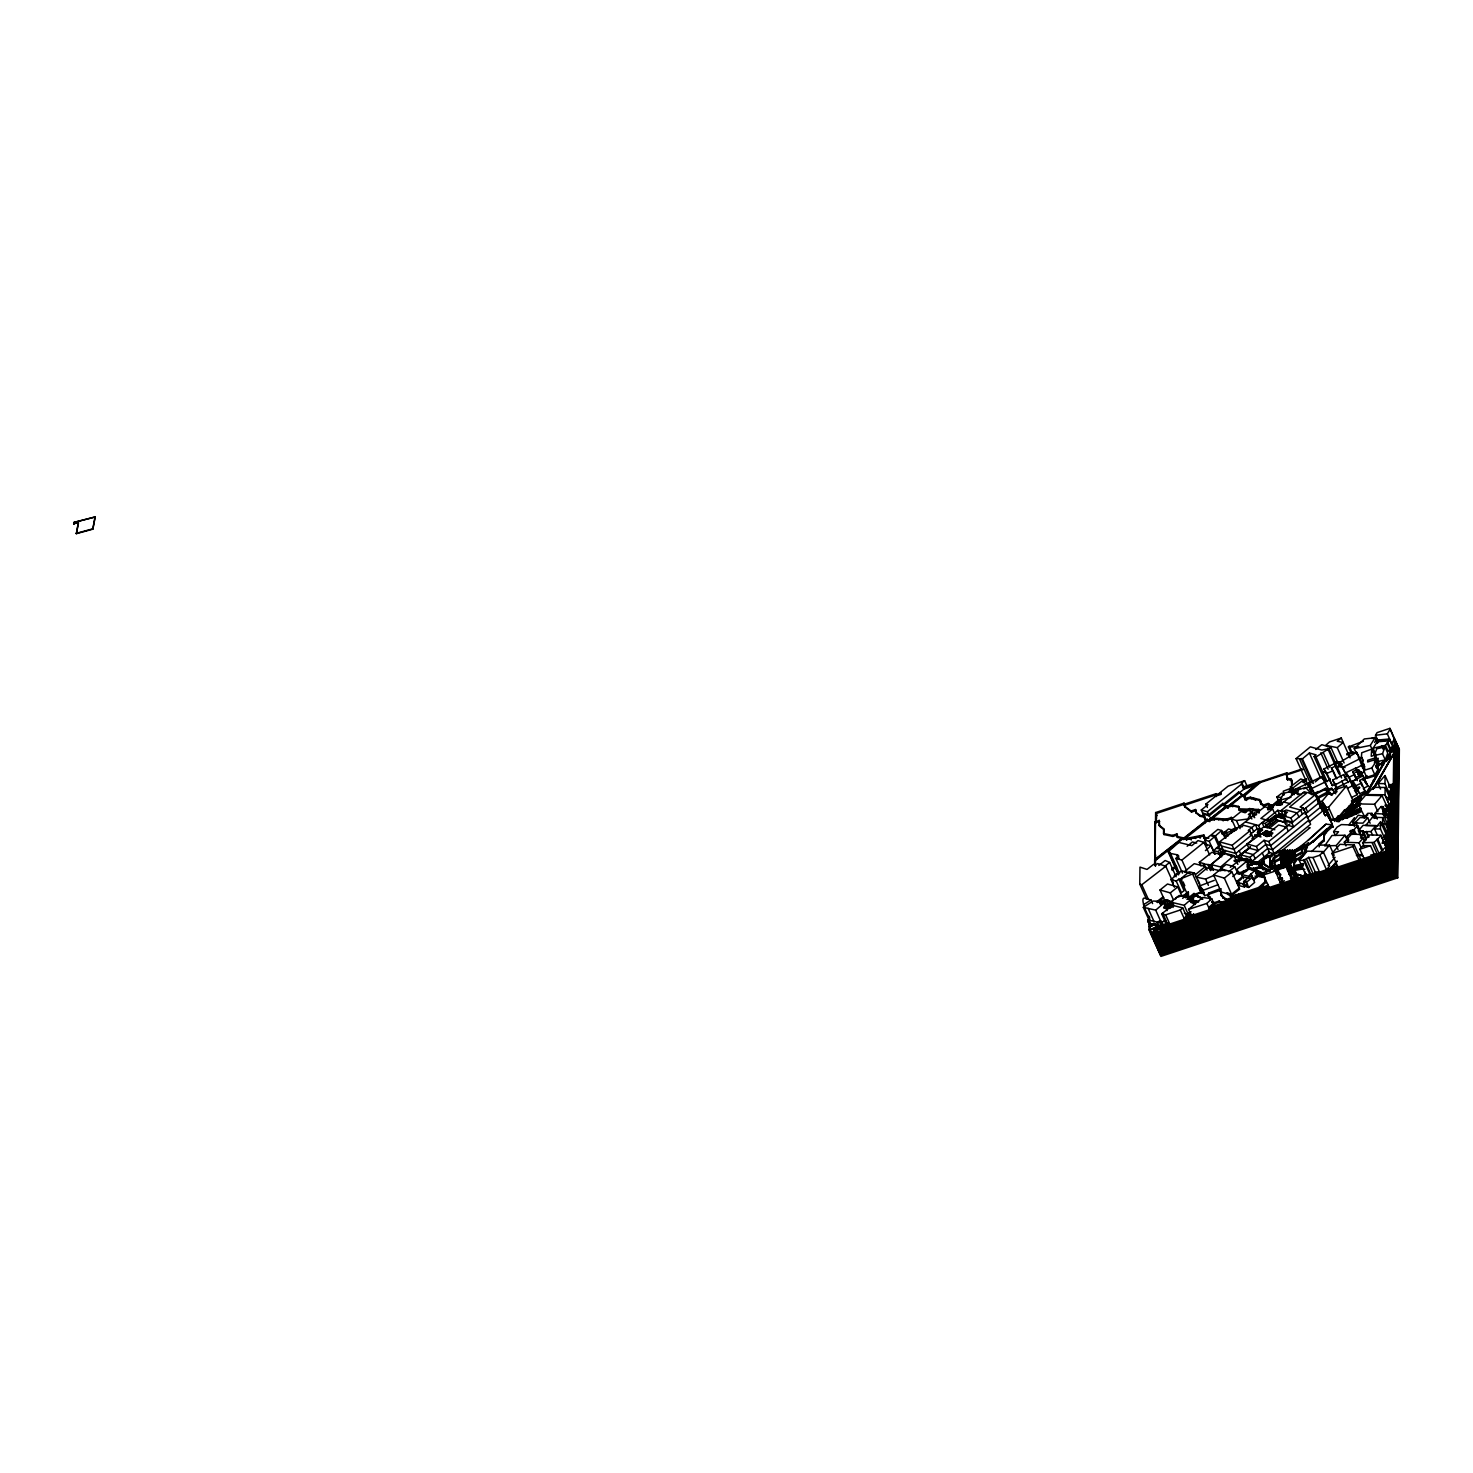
<?xml version="1.0" encoding="UTF-8"?>
<svg xmlns="http://www.w3.org/2000/svg" width="1473" height="1473" viewBox="0 0 1473 1473"><rect width="100%" height="100%" fill="white"/><g stroke="black" fill="none" stroke-linecap="round" stroke-linejoin="round"><path stroke-width="1.5" d="M1146.362 898.788L1139.771 884.095L1139.973 867.118L1147.025 869.42L1153.617 864.32L1155.716 865.019L1157.594 863.565L1165.787 866.234L1173.318 883.008M1148.314 915.654C1146.657 913.794 1138.684 894.737 1145.847 898.585L1150.984 899.966L1152.604 903.593M1149.953 927.014L1147.688 919.741L1150.781 926.13M1378.12 741.085L1375.506 735.266L1377.071 732.615L1389.923 728.362L1399.35 749.334L1397.748 877.798L1160.927 956.382L1148.977 929.776L1149.014 925.909L1153.838 923.276L1158.459 924.694L1159.84 927.769L1155.403 931.175L1154.022 928.1L1158.459 924.694M1149.253 916.28L1149.05 923.35L1153.58 924.565L1149.787 924.602M1149.934 927.953L1149.492 926.001L1150.873 924.934L1149.511 924.51L1149.603 917.035M1150.873 929.426L1150.818 933.882L1387.64 855.297L1388.155 813.943L1388.616 814.974M1232.404 806.007L1227.027 807.314L1242.66 795.107L1244.409 795.972L1245.219 797.758L1242.549 794.849L1208.486 821.437L1207.565 819.393L1155.035 860.748L1155.035 821.805L1159.233 820.406L1159.638 826.298L1164.057 829.667L1164.001 834.547L1172.895 836.425L1177.387 834.933L1176.927 833.921L1172.434 835.412L1163.541 833.515L1163.596 828.655L1159.177 825.267L1159.233 820.406M1154.629 864.43L1154.685 859.974L1182.929 837.861M1154.095 936.441L1154.04 941.044L1390.862 862.46L1390.843 789.97L1391.782 788.405L1392.243 789.436M1154.979 865.332L1155.624 812.562L1183.997 803.153L1184.9 806.965L1191.547 812.046L1196.021 810.555L1195.56 809.524L1191.086 811.015L1184.439 805.952L1184.476 803.521M1155.44 866.345L1155.569 854.874M1155.974 822.763L1156.084 813.575L1216.164 793.652L1216.624 794.665M1156.489 819.191L1156.544 814.606M1155.476 939.516L1155.403 944.101L1392.243 865.535L1393.808 747.861L1389.849 752.372L1390.604 757.969M1156.839 942.591L1156.784 947.176L1393.624 868.591L1395.207 740.127M1158.22 945.648L1158.165 950.251L1395.005 871.666L1396.588 743.184M1204.288 836.001L1186.373 839.518L1177.35 837.382L1176.927 833.921M1177.35 837.382L1177.387 834.933M1192.743 901.789L1195.413 904.496L1193.204 902.802L1192.762 900.242L1198.506 901.586M1190.129 901.458L1193.682 902.286L1192.835 894.976L1200.734 892.104M1193.204 902.802L1192.835 894.976M1231.741 820.792L1231.649 818.104C1224.505 822.21 1216.459 816.576 1209.296 820.682L1204.84 819.743L1204.877 817.312L1200.421 816.355L1196.002 812.986L1195.56 809.524M1196.002 812.986L1196.021 810.555M1204.601 839.205L1203.828 834.97L1185.912 838.505L1176.89 836.351M1204.84 819.743L1204.417 816.281L1199.961 815.342L1195.542 811.954M1210.162 899.672L1210.198 897.241L1207.97 895.547L1208.67 893.154L1219.957 888.808M1216.293 796.562L1216.164 793.652M1225.278 850.437L1220.841 853.806L1221.633 856.826M1221.172 855.795L1221.172 854.579M1220.914 894.94L1220.933 892.491L1222.94 897.867L1227.543 900.187L1220.914 894.94L1221.375 895.952M1221.283 856.052L1221.301 854.837M1259.139 810.463L1250.227 809.395L1243.507 810.813L1239.051 809.855L1239.088 807.425L1232.275 805.749L1225.573 806.762L1222.903 803.356L1208.725 814.808L1202.649 813.078M1223.363 805.087L1222.903 803.356M1183.39 838.892L1207.676 819.651L1208.946 819.909C1216.109 815.803 1224.155 821.455 1231.318 817.349L1232.091 821.566M1239.401 810.629L1238.627 806.412L1231.944 804.995L1226.567 806.283L1208.136 820.664L1209.407 820.94C1216.569 816.834 1224.615 822.468 1231.778 818.362M1238.959 807.167L1238.94 809.598L1243.396 810.555L1250.098 809.137L1259.028 810.205L1259.102 812.893M1245.182 800.189L1244.409 795.972M1244.759 796.727L1244.851 799.416L1250.835 798.256L1255.272 799.6M1248.239 862.662L1247.336 858.833M1256.174 873.544L1256.211 871.114L1254.701 871.261L1256.672 872.126L1256.635 874.557L1264.055 874.52L1259.139 873.25L1256.174 873.544L1256.635 874.557M1238.59 808.843L1258.678 809.432L1258.992 812.636M1260.391 800.355L1261.164 804.571L1259.268 799.508L1250.374 797.224L1244.39 798.403M1260.814 803.816L1260.741 801.128M1263.76 863.675L1272.525 869.217L1264.221 864.706L1263.797 861.245L1261.993 861.153L1262.287 865.498M1264.221 864.706L1263.797 861.245M1265.73 882.493L1265.27 881.462L1258.715 887.501L1259.176 888.514L1265.73 882.493L1264.571 876.84L1258.642 875.478L1253.1 879.068M1264.571 876.84L1265.012 880.302L1264.552 879.271M1253.597 868.444L1259.82 866.529L1266.172 869.273L1266.485 872.476M1266.596 872.734L1266.504 870.046M1269.965 865.222L1272.267 868.057L1269.965 865.222L1269.708 855.61L1263.76 857.47L1261.827 864.467L1246.103 858.409L1244.74 859.44L1254.591 863.859L1247.318 860.324L1248.239 862.368M1270.426 866.253L1269.708 855.61M1271.162 809.34L1267.516 808.935L1272.009 805.4L1271.991 807.149L1277.22 803.024L1279.411 803.245M1272.469 806.431L1272.451 808.18L1270.904 804.976L1267.774 807.609M1272.285 865.627L1274.513 866.971L1278.987 865.48L1283.904 867.8L1279.448 866.511L1274.974 868.002L1272.285 865.627L1271.972 860.895L1274.642 856.2L1279.116 854.708L1279.429 850.51L1264.221 858.501L1262.766 863.749M1272.746 866.658L1272.433 861.908L1273.814 859.035L1280.184 854.487L1279.429 850.51M1274.311 861.282L1275.084 867.045L1274.311 861.282L1279.54 858.593L1282.136 853.843L1282.375 850.234L1268.437 857.544M1274.624 866.032L1279.466 864.761L1281.897 867.21L1280.737 860.324L1284.548 854.23L1285.174 850.031L1279.448 853.033M1279.466 864.761L1281.436 866.198L1280.737 860.324M1282.449 860.932L1283.167 866.732L1282.449 860.932L1286.5 854.745L1287.586 850.031L1280.258 853.861M1274.771 862.313L1280 859.606L1282.596 854.874L1282.375 850.234M1284.161 861.539L1284.898 867.321L1284.161 861.539L1289.98 852.351L1289.998 850.013L1280.81 854.837M1281.197 861.355L1285.008 855.242L1285.174 850.031M1289.63 868.168L1286.352 866.842L1285.855 862.165L1292.3 852.757L1292.429 850.013L1284.99 853.917M1286.868 772.828L1287.605 780.027L1286.868 772.828L1259.986 781.758L1243.12 796.12M1286.813 867.855L1285.855 862.165M1287.954 865.056L1287.973 862.626L1294.638 853.162L1295.043 849.903L1295.098 854.174L1288.433 863.657L1288.415 866.087L1287.954 865.056L1289.151 868.26L1288.691 867.247L1295.19 867.965M1282.909 861.963L1286.96 855.776L1287.586 850.031M1291.471 868.665L1290.109 863.104L1295.817 855.261L1301.819 851.946L1303.863 844.618L1300.622 846.791L1302.206 851.191M1286.813 778.223L1291.269 779.18L1292.005 785.827M1284.622 862.57L1290.44 853.364L1289.998 850.013M1290.109 863.104L1290.532 866.566L1290.072 865.535M1291.655 785.072L1291.6 779.935L1287.144 778.996M1287.862 869.843L1290.845 869.162L1290.864 871.445L1290.422 867.984L1289.298 868.076L1292.337 868.904M1292.024 784.207L1291.269 779.18M1286.316 863.178L1292.76 853.769L1292.429 850.013M1294.086 866.547L1293.644 863.104L1295.19 860.158L1302.629 855.279L1308.263 843.016L1305.225 853.162L1301.193 858.28L1296.719 859.772L1294.104 864.117L1294.086 866.547L1301.101 865.443M1290.882 872.9L1295.356 871.408L1295.448 874.097L1298.008 877.724L1296.387 879.694L1293.975 878.221L1290.458 878.479M1288.672 873.544L1295.338 873.305L1296.258 875.883L1295.356 871.408M1295.909 874.575L1297.658 876.951L1296.056 878.921L1303.771 876.361L1298.505 874.465L1304.121 877.135L1300.696 875.183L1301.156 876.214M1301.34 866.787L1301.377 864.356L1302.758 863.565M1290.569 864.117L1296.277 856.273L1302.279 852.959L1300.622 846.791M1313.272 794.812L1313.29 793.376L1309.368 792.548M1319.2 846.92L1319.237 843.679L1323.748 839.757L1323.822 834.878L1326.842 828.802L1312.774 841.322L1301.543 848.835L1302.003 850.731M1319.237 843.679L1319.698 844.692L1324.209 840.77L1323.822 834.878M1324.282 835.909L1327.302 829.815L1305.741 847.343M1354.092 783.433L1353.613 783.286M1363.169 761.118L1361.42 757.232L1361.715 752.777L1371.713 749.131L1371.234 756.293L1375.359 754.986L1375.156 757.914L1367.754 760.252L1367.644 762.001L1374.696 759.773L1378.194 767.543L1376.611 768.041L1376.169 765.316L1380.643 763.75L1389.794 756.165M1376.611 768.041L1376.169 765.316M1382.908 843.182L1386.848 843.2L1380.459 828.968L1380.551 821.824L1374.548 828.949L1377.292 835.044M1380.882 835.835L1374.088 842.39L1379.041 853.438L1385.854 846.883L1380.901 835.265L1369.503 834.915L1362.599 842.777L1364.256 846.459M1384.896 836.59L1387.437 833.571L1382.613 822.818L1382.668 817.57L1372.468 817.331L1365.674 825.506L1378.01 825.801M1388.008 825.119L1383 813.961L1383.092 806.633L1381.177 806.541L1374.751 813.538L1377.255 819.117M1391.654 798.532L1384.988 783.691L1385.08 775.571L1391.746 790.393L1388.892 793.579M1385.043 794.776L1385.136 787.503L1373.204 787.3L1366.944 794.591L1385.043 794.776L1390.935 808.309L1384.915 794.904M1397.748 877.798L1385.798 851.21L1385.909 841.856L1381.987 843.164M1388.616 814.735L1388.1 856.329L1151.278 934.895M1388.726 814.992L1388.8 808.843L1385.228 812.912L1389.149 809.616L1388.708 807.738C1382.834 808.106 1384.528 811.899 1389.168 808.769L1388.708 807.738M1353.797 800.741L1367.865 792.216L1394.195 745.246L1394.25 747.161L1389.72 752.114L1390.696 750.217L1391.617 752.261L1394.618 749.665L1393.808 747.861M1391.709 743.57L1394.287 739.207L1389.923 728.362M1389.923 785.882L1392.224 791.001L1389.002 785.882M1389.739 751.046L1390.254 757.196L1386.277 760.657L1390.309 753.384M1390.733 796.488L1390.696 799.894L1388.744 798.845L1390.236 798.348L1388.744 798.845M1391.304 789.252L1388.431 792.548M1392.777 784.207L1393.237 785.238L1389.315 785.919L1388.855 784.906L1392.777 784.207L1391.782 864.504L1154.942 943.088M1394.287 738.065L1392.703 866.547L1155.863 945.132M1394.747 739.096L1393.163 867.579L1156.323 946.145M1395.668 741.14L1394.084 869.622L1157.244 948.207M1396.128 742.171L1394.544 870.635L1157.704 949.22M1397.048 744.215L1395.465 872.697L1158.625 951.263M1397.509 745.228L1395.907 873.71L1159.085 952.295M1397.969 746.259L1396.367 874.741L1159.546 953.307M1398.429 747.271L1396.827 875.754L1160.006 954.338M1398.89 748.302L1397.288 876.785L1160.466 955.351M1378.194 767.543L1377.918 771.889L1375.23 775.719L1367.165 778.315L1363.667 770.526L1363.961 764.303L1362.249 762.996L1362.801 759.46L1361.42 757.232M1362.599 779.438L1366.778 775.811L1366.705 777.284L1374.769 774.688L1377.458 770.876L1377.734 766.512L1376.15 767.028M1367.165 778.315L1366.778 775.811M1374.696 759.773L1374.419 764.119L1371.75 767.949L1363.667 770.526M1376.629 766.328L1378.654 765.684L1378.857 762.775L1375.359 754.986M1253.597 816.005L1254.296 812.286L1259.084 810.942L1258.771 812.617M73.779 524.093L73.926 522.418L95.229 516.931L92.817 529.175L76.357 533.686L78.364 522.492L73.65 523.78L78.364 522.492M76.357 533.686L78.492 522.805M92.817 529.175L95.101 516.618M1324.098 814.09L1324.153 810.555L1319.348 804.681M1302.316 850.529L1303.863 844.618M1297.566 793.837L1298.486 789.786L1305.63 787.374L1310.197 792.566M1281.86 803.669L1280.221 800.06L1283.701 793.321L1292.465 791.038L1294.104 794.665M1291.49 795.181L1292.465 791.038M1210.198 897.241L1210.659 898.272L1208.431 896.578L1208.67 893.154M1221.154 888.753L1220.307 891.46L1219.847 890.447L1221.393 893.522M1382.503 753.753L1384.988 746.995L1376.795 748.744L1374.291 755.483L1382.503 753.753L1385.264 759.884L1377.052 761.633L1378.305 758.264M1385.264 759.884L1387.75 753.145L1384.988 746.995M1394.323 745.504L1391.267 751.506L1394.268 748.892M1351.385 800.925L1367.404 791.204L1385.688 759.387L1386.609 761.431M1387.474 759.884L1390.641 754.158L1389.849 752.372M1391.617 752.261L1393.789 746.13M1251.94 811.605L1248.404 814.459L1250.025 814.919L1247.815 818.97L1236.436 820.535L1231.575 819.154L1241.003 811.549L1245.219 812.746L1247.999 810.481L1251.94 811.605L1254.683 817.681M1335.367 835.486L1333.617 831.601L1337.189 827.034L1341.369 824.585L1356.799 825.119L1360.297 832.889M1385.817 759.626L1367.533 791.461L1353.448 799.968M1372.854 789.105L1393.624 753.753L1374.419 788.221M1372.965 789.362L1393.734 754.01M1375.506 735.266L1387.327 733.849L1389.904 729.503M1303.66 876.104L1305.87 873.949M1305.262 873.747L1306.035 874.428L1303.163 877.227L1302.703 876.214L1305.759 873.765L1305.004 876.84L1304.544 875.809M1356.725 754.194L1354.239 748.652L1370.313 745.412L1375.027 737.789L1377.513 743.313M1354.239 748.652L1364.329 738.949L1375.027 737.789M1374.567 742.447L1376.758 738.967L1378.286 742.374M1375.837 754.36L1373.075 748.229L1377.697 741.085L1389.757 739.943L1392.519 746.093L1388.21 751.433L1385.449 745.301L1389.757 739.943M1385.449 745.301L1373.075 748.229M1388.781 810.537L1382.061 795.604L1365.545 795.236L1358.032 803.89L1364.44 816.3L1358.253 815.195L1352.693 822.505L1354.534 826.611M1351.625 802.233L1361.034 797.537L1352.527 808.53M1361.034 797.537L1361.494 798.55L1355.27 806.909L1354.258 804.958L1349.268 805.878L1339.473 817.552M1360.039 833.258L1356.799 825.119M1354.497 817.644L1348.973 824.751L1353.061 824.751L1360.039 817.589L1367.68 817.718L1370.148 823.241M1355.344 753.034L1351.146 753.071L1348.384 746.94L1363.354 741.287M1351.146 753.071L1351.901 752.132L1349.139 746.001M1348.071 841.009L1346.322 837.106L1351.238 832.503L1349.728 831.545L1350.557 830.606L1354.074 829.667L1357.701 825.561L1360.315 831.398M1336.085 863.767L1331.15 869.346L1330.69 868.315L1336.987 861.079M1337.116 861.337L1330.819 868.573M1346.451 785.974L1337.65 788.81L1333.415 793.579L1327.817 794.352L1322.11 801.146L1324.779 806.909L1328.536 807.333L1346.451 785.974L1353.724 802.141L1346.948 810.224M1339.73 819.853L1338.81 817.81L1333.967 819.411L1329.622 818.914L1327.523 813.225M1343.818 816.907L1342.897 814.864L1337.926 816.263L1334.428 820.424L1330.082 819.927M1336.048 820.056L1344.518 809.966L1350.502 807.756L1351.422 809.8M1385.559 813.667C1386.94 813.464 1384.473 810.758 1388.689 808.585M1327.928 815.895L1328.83 814.808L1328.388 816.907M1337.355 867.063L1336.637 866.345M1380.072 825.856L1382.613 822.818M1384.436 835.578L1386.977 832.54L1386.719 853.254L1164.001 927.143L1161.939 926.793L1154.942 930.163L1159.38 926.738L1156.305 925.799M1384.086 837.861L1386.48 834.381L1386.94 835.394M1384.546 838.892L1386.94 836.038L1380.551 821.824M1366.023 840.181L1362.322 831.84L1370.958 831.527L1376.077 825.58L1363.077 825.34L1358.419 830.754L1360.886 836.222M1363.98 817.773L1367.773 813.299L1371.971 813.354L1374.272 818.454M1375.69 818.215L1374.162 814.79L1372.339 816.944L1375.119 816.963M1344.996 835.246L1331.979 835.467L1324.687 845.889L1336.214 845.557L1344.996 835.246L1347.703 841.286M1335.606 835.209L1338.552 831.748L1333.617 831.601M1371.971 813.354L1370.755 814.772L1374.162 814.79M1322.459 853.327L1329.548 845.097L1334.151 855.316M1327.983 865.608L1335.072 857.36L1333.12 857.433M1362.322 831.84L1363.188 830.846L1366.465 838.137M1390.475 807.296L1389.941 860.416L1153.12 938.982M1367.68 817.718L1362.985 823.131L1354.055 822.984M1340.946 818.528L1350.502 807.756M1354.258 804.958L1346.119 814.366L1345.659 813.335M1364.016 858.428L1359.874 849.221L1362.967 845.668L1370.479 845.705L1374.622 854.911L1370.866 854.892M1358.032 803.89L1374.548 804.258L1382.061 795.604M1384.399 810.942L1387.4 807.48M1380.569 789.086L1378.065 783.507L1385.007 775.571M1313.069 874.17L1305.722 874.778L1299.204 860.25L1303.587 860.361L1308.632 857.378L1312.977 857.507L1319.955 855.187L1323.141 851.578L1329.659 866.106L1326.492 869.714L1319.955 855.187M1312.977 857.507L1319.495 872.034L1315.168 871.906L1313.235 874.115L1306.698 859.588M1299.204 860.25L1307.251 851.136L1323.141 851.578M1337.981 867.081L1331.868 853.475L1340.007 844.324L1354.276 844.95L1360.389 858.556L1359.045 860.085L1352.914 846.478L1354.276 844.95M1345.972 845.925L1344.297 842.225L1351.588 834.141L1363.538 834.602L1360.463 838.008L1363.206 838.1L1364.882 841.819M1344.297 842.225L1358.99 842.795L1363.206 838.1M1337.926 816.263C1344.389 817.736 1354.258 811.402 1361.273 809.027L1360.813 807.996L1346.727 813.704L1339.086 821.566L1336.895 821.474L1338.81 817.81M1336.895 821.474L1342.897 814.864L1343.339 815.895M1231.649 832.742L1236.031 827.973L1242.604 826.592M1175.675 898.99L1176.319 897.591L1183.022 895.363L1185.452 895.879L1182.616 898.346M1334.299 819.006L1334.759 820.038L1347.298 817.938L1360.776 811.899L1360.315 810.868L1346.838 816.926L1341.295 817.791L1338.736 820.792L1336.545 820.7L1338.939 818.067L1341.406 818.049M1360.315 805.381L1355.915 805.952L1342.216 819.853L1341.295 817.791M1348.918 814.44L1359.192 804.24M1161.645 913.831L1165.64 914.843L1169.783 924.05L1165.769 923.037L1161.645 913.831L1172.729 905.324L1182.764 907.939L1186.907 917.145L1184.458 919.189L1180.315 909.983L1182.764 907.939M1166.248 921.085L1165.309 922.024L1168.862 923.829L1162.602 925.965M1165.769 923.037L1166.708 922.098L1162.565 912.892M1255.217 870.193L1248.515 876.232L1241.647 874.539L1248.202 869.015L1255.217 870.193L1257.96 876.325L1253.56 880.081M1297.197 875.938L1295.393 877.742L1293.625 877.448M1303.053 865.038L1302.721 866.842M1178.731 874.17L1169.304 853.198L1170.059 852.499L1179.486 873.471M1391.304 790.983L1392.224 790.117L1389.923 784.999M1191.362 915.635L1188.564 909.393L1202.76 897.48L1211.763 898.751L1214.562 904.993M1188.564 909.393L1206.847 903.409L1211.763 898.751M1209.149 907.202L1210.088 908.325L1209.149 907.202L1213.642 902.949L1211.616 901.605L1214.599 902.562L1219.073 901.071L1221.559 902.176L1268.676 886.543L1267.351 883.542M1214.102 903.98L1209.186 908.638L1337.521 866.05M1179.321 859.035L1177.443 854.837L1169.304 853.198M1254.941 876.122L1257.96 876.325M1330.101 819.062L1332.144 824.788L1325.995 824.162C1313.842 834.436 1303.918 845.557 1291.324 852.259M1308.19 840.494L1325.995 824.162M1189.558 913.868L1185.231 917.753L1185.691 918.784L1190.018 914.899L1192.486 915.083L1188.214 912.781L1190.018 914.899M1313.032 841.875L1332.108 824.696L1312.959 841.727L1301.801 849.387M1324.853 833.423L1332.844 826.335L1330.671 820.001M1191.344 902.839L1188.95 897.499L1179.173 895.492L1170.704 902.12L1184.2 905.324L1191.27 899.064L1193.664 904.404M1184.347 913.315L1188.195 914.236L1191.031 911.732M1243.415 872.403L1237.67 872.329L1232.754 876.527M1205.448 850.602L1211.027 845.705L1214.783 854.045M1230.305 867.302L1238.94 860.692L1241.849 859.809L1246.581 861.392L1249.343 867.523L1241.187 874.262M1214.452 836.756L1210.327 835.486L1204.693 840.052L1209.204 841.322L1214.452 836.756L1218.797 846.386M1328.941 748.615L1321.815 750.052L1310.362 746.848L1296.074 758.595L1302.408 758.853L1309.387 753.016L1316.07 754.839L1314.082 756.514L1315.997 756.993L1328.941 748.615L1339.97 773.178L1338.681 772.865M1341.277 738.028L1329.511 741.932L1325.7 745.32L1337.245 747.64L1343.155 742.466L1337.263 741.269L1341.277 738.028L1350.06 757.822M1314.082 756.514L1325.129 781.077L1327.026 781.555L1330.229 778.757M1236.989 882.382L1238.167 881.37L1239.548 884.426L1238.37 885.457L1236.989 882.382L1242.973 883.837L1244.354 886.912L1247.521 884.168M1390.199 752.077L1394.71 748.155M1242.973 883.837L1246.14 881.093M1363.059 780.469L1367.239 776.842M1378.673 765.592L1390.144 756.938M1221.54 848.577L1216.146 848.374L1213.549 850.842L1218.116 851.56L1221.54 848.577L1223.842 853.696M1220.067 855.905L1223.382 852.683L1220.086 852.572M1236.915 882.861L1241.684 878.737M1229.237 805.252L1229.697 806.283L1259.875 781.5L1260.336 782.513L1243.47 796.893M1221.669 830.514L1217.84 829.409L1211.174 834.878L1215.446 835.891L1221.669 830.514L1225.131 838.247M1164.701 920.294L1161.516 923.037L1149.087 920.22L1143.306 907.331L1155.716 910.148L1163.688 903.262L1167.003 910.627M1157.41 922.761L1159.38 921.067L1161.424 921.417L1164.922 929.187L1162.86 928.837L1160.908 930.531L1157.41 922.761L1161.424 921.417M1160.466 925.228L1160.927 926.241C1151.334 926.701 1166.708 924.142 1168.402 922.798M1185.489 838.284L1226.438 806.026L1227.359 808.069M1233.932 855.61L1224.818 853.217L1211.137 864.577L1220.638 866.971L1233.932 855.61L1237.891 864.393M1206.313 869.125L1203.386 863.951L1210.64 864.909L1221.412 855.942L1221.375 854.506L1211.837 852.333L1199.298 862.331L1200.955 866.014M1243.599 881.535L1246.434 882.345L1252.381 877.3L1249.656 876.545L1243.599 881.535L1245.9 886.654L1248.736 887.464L1254.665 882.419L1250.798 873.949M1143.306 907.331L1153.083 901.053C1157.778 901.329 1160.448 900.647 1163.688 903.262M1267.885 807.867L1271.015 805.234L1268.161 803.448L1263.668 804.939L1260.354 802.785M1271.475 806.247L1279.245 799.323M1271.825 807.02L1279.706 800.355M1239.548 884.426L1237.154 881.149L1242.476 876.656L1249.288 878.35M1315.186 781.942L1320.416 777.56L1325.442 778.941M1202.852 891.754L1188.858 897.591L1180.499 878.976L1194.474 873.121L1200.992 887.611M1186.446 916.132L1183.997 918.158L1385.798 851.21M1178.529 874.888L1168.163 851.817L1178.787 842.409L1191.823 845.612L1198.028 840.586L1203.975 842.335L1209.628 854.911M1180.499 878.976L1189.19 871.795L1194.474 873.121M1188.858 897.591L1194.069 893.282M1228.685 871.832L1234.797 866.787L1238.112 874.152M1246.581 861.392L1237.044 869.273L1238.885 873.36M1239.345 874.373L1243.47 870.985L1253.486 868.186L1257.647 871.114M1223.603 833L1228.537 828.949L1233.73 830.33L1228.795 834.381L1223.603 833L1225.904 838.119M1174.423 887.243L1170.961 879.528L1181.567 870.838L1190.202 873.36M1188.95 897.499L1191.27 899.064M1177.443 854.837L1178.805 856.089L1175.896 858.409L1182.488 873.084M1195.542 874.557L1205.448 866.455L1207.105 870.138M1148.019 919.999L1150.431 926.554M1187.146 846.275L1192.43 841.967L1196.702 843.09M1225.076 854.137L1219.57 841.856L1264.736 806.781L1272.598 808.935L1274.421 813.022L1264.405 821.197M1268.345 809.432L1275.25 803.798L1279.963 805.087L1295.043 792.824L1301.635 794.628M1272.598 808.935L1260.888 818.454L1268.75 820.608L1270.591 824.696M1219.57 841.856L1232.128 845.299L1249.859 830.864L1253.541 839.058L1235.81 853.475L1223.253 850.031M1245.955 822.081L1258.513 825.524L1265.602 819.743M1281.841 811.384L1277.791 810.279L1275.139 812.452L1277.109 816.852M1284.935 822.302L1276.465 819.982L1267.038 827.587L1263.908 826.721L1262.066 822.634L1265.197 823.499L1274.624 815.895L1285.137 818.785M1283.001 814.606L1281.16 810.518L1304.194 791.756L1315.186 794.757L1322.551 811.126L1309.147 822.026M1269.45 820.535L1274.753 816.208L1285.193 819.062M1221.412 845.944L1233.969 849.387L1251.7 834.952L1250.117 834.528L1257.206 828.747L1260.354 829.612L1263.908 826.721M1283.812 815.784L1279.779 814.679L1264.699 826.942L1279.632 814.366L1283.683 815.49M1249.859 830.864L1248.294 830.441L1255.383 824.659L1260.888 836.94L1259.323 836.517L1257.482 832.411L1261.035 829.538L1262.6 829.962L1251.958 838.616L1253.541 839.058M1276.981 816.539L1279.632 814.385M1246.95 843.955L1256.377 846.533L1258.218 850.621L1248.791 848.043L1246.95 843.955L1261.532 833.792M1267.737 827.513L1276.594 820.295L1274.624 815.895M1283.001 815.839L1290.864 817.994L1292.705 822.081L1284.843 819.927L1283.001 815.839L1287.439 812.231L1281.16 810.518M1270.444 832.116L1265.73 830.827L1262.195 833.7L1266.651 831.509M1262.269 833.884L1266.246 831.251M1262.324 834.013L1266.154 831.067M1269.947 827.844L1278.822 820.627M1266.983 831.564L1263.374 834.289M1267.756 831.914L1263.797 834.547M1264.294 834.97L1267.83 832.061M1242.825 859.882L1240.524 854.782L1250.282 846.828M1264.221 834.786L1268.179 832.153L1269.579 833.239M1250.595 847.03L1237.651 857.581L1232.128 845.299M1315.186 794.757L1300.125 807.02L1303.274 807.885L1310.62 824.254L1274.292 853.843L1268.271 852.186M1265.546 835.725L1269.008 832.65L1270.831 833.976M1265.473 835.541L1269.431 832.889M1266.025 836.112L1269.487 833.055M1266.375 836.204L1270.002 833.479M1266.449 836.369L1270.26 833.387M1266.872 836.609L1270.334 833.534M1267.13 836.517L1270.683 833.644M1290.864 817.994L1303.274 807.885M1256.377 846.533L1264.055 840.273L1268.769 841.562L1274.292 853.843M1303.237 810.076L1317.028 798.845M1284.603 828.286L1289.925 823.941M1268.769 841.562L1286.5 827.126L1288.341 831.232M1291.821 822.799L1293.662 826.905L1285.8 824.751L1283.959 820.645L1291.821 822.799L1305.115 811.973M1240.524 854.782L1249.951 857.36L1265.896 844.36L1270.61 845.668L1306.938 816.079M1305.078 814.182L1318.869 802.951L1328.443 815.269M1307.324 817.938L1320.71 807.038M1308.779 820.166L1272.451 849.755L1267.737 848.466L1251.792 861.447L1249.951 857.36M1257.113 862.699L1269.579 852.554L1264.055 840.273M1259.415 862.994L1268.271 855.776L1271.936 856.789M1308.429 828.213L1310.105 827.697L1280.7 851.652M1183.114 896.026L1188.195 891.901M1183.224 896.265L1188.306 892.159M1185.268 895.676L1188.656 892.933M1185.526 897.462L1188.601 894.976M1185.655 897.72L1188.711 895.234M1244.63 780.672L1241.334 783.341L1243.635 788.46L1246.931 785.79L1244.63 780.672L1228.151 786.14L1205.853 804.092L1207.915 804.663L1201.268 810.021L1207.363 811.733L1242.199 783.581L1244.501 788.699L1223.474 805.694M1242.549 794.849L1238.554 792.124L1209.186 815.821L1203.11 814.109M1154.574 859.716L1182.819 837.603L1183.74 839.647M1267.958 807.701L1270.904 804.976M1268.069 807.959L1271.291 805.363L1272.598 806.007L1269.597 809.027M1271.751 806.394L1276.76 801.993L1282.615 802.895M1175.896 858.409L1181.898 860.085L1203.975 842.335M1171.44 902.415L1164.756 900.519L1160.024 889.968L1167.481 884.003L1177.756 886.93L1181.696 895.713M1160.024 889.968L1170.299 892.896L1177.756 886.93M1174.294 875.809L1177.664 873.102M1174.404 876.067L1177.774 873.36M1219.699 845.355L1216.385 848.006L1222.572 849.405L1224.413 853.493M1213.568 874.925L1224.339 878.129L1231.98 872.053L1239.658 889.14L1232.017 895.216L1221.246 892.012L1213.568 874.925L1221.209 868.849L1231.98 872.053M1239.198 888.109L1231.557 894.203L1227.156 892.896L1232.054 896.983L1238.94 895.234L1238.48 894.203L1231.594 895.971L1227.156 892.896M1288.893 791.351L1292.208 788.699M1289.004 791.609L1292.318 788.957M1289.354 792.364L1292.668 789.731M1302.869 781.629L1306.293 778.886M1302.979 781.887L1306.422 779.143M1303.329 782.642L1306.754 779.917M1267.977 809.966L1275.692 803.89L1281.786 803.245M1315.684 749.481L1321.815 744.675L1330.948 747.474L1339.27 765.997L1336.214 768.372M1149.474 926.94L1154.298 924.289L1158.92 925.725L1155.108 928.653L1156.231 929.721L1155.108 928.653M1227.083 899.174L1268.143 885.328M1268.382 886.415L1267.424 885.789M1158.809 865.443L1165.161 860.49L1169.672 862.46L1176.117 876.785M1164.462 866.492L1169.672 862.46M1139.771 884.095L1141.796 884.757L1165.787 866.234M1327.891 749.849L1330.948 747.474M1156.452 901.973L1163.302 896.67M1158.625 901.66L1163.762 897.701M1147.651 921.914L1149.05 920.846L1151.334 925.946L1149.99 924.86M1279.153 802.122L1276.852 797.003L1281.713 793.284L1284.419 793.892M1303.495 779.917L1300.733 778.959L1290.33 786.877L1293.091 787.834L1303.495 779.917L1305.778 785.035M1299.959 788.11L1294.933 791.922L1292.171 790.964M1275.692 803.89L1277.183 805.031L1282.246 804.276M1277.294 805.289L1282.357 804.534M1225.61 851.21L1223.953 852.48C1219.791 850.805 1224.873 855.831 1222.461 851.449M1244.851 859.698L1246.213 858.667L1234.043 860.471M1245.201 860.453L1246.103 858.409M1170.961 879.528L1176.246 881.112L1178.897 879.142L1182.211 879.952M1237.302 856.807L1249.233 848.006M1249.38 848.319L1237.449 857.12L1242.162 858.409M1166.947 907.11L1168.292 905.085L1170.704 905.564L1166.947 907.11L1164.646 901.992L1166.008 899.966L1168.402 900.445L1170.832 905.564L1173.686 904.459M1231.41 831.711L1236.731 828.029M1231.538 831.969L1236.841 828.286M1233.656 831.509L1237.191 829.06M1308.263 843.016L1301.082 847.804L1301.285 849.148L1293.331 853.327M1362.82 816.926L1364.532 815.784L1364.992 816.815M1143.435 904.772L1150.984 899.966M1176.172 865.995L1171.679 868.702L1172.471 870.488M1172.011 869.475L1176.522 866.768M1172.14 869.714L1176.632 867.026M1351.735 802.49C1373.941 785.809 1345.954 811.328 1357.922 805.197M1350.262 804.35L1361.494 798.55M1311.614 851.578L1318.298 845.079L1329.548 845.097M1301.837 865.369L1303.218 864.577M1303.237 863.749L1297.29 868.444L1296.829 867.413L1301.322 865.516M1291.269 852.112L1299.168 847.84M1301.929 865.277L1287.402 869.991M1315.26 793.689L1325.461 788.313L1328.223 791.59L1318.004 796.967L1315.26 793.689L1322.846 809.211L1317.525 798.587L1330.027 792.382L1332.052 795.383M1311.872 794.757L1318.169 791.443M1317.801 803.264L1321.171 801.496M1285.524 854.892L1295.043 849.903M1290.882 853.364L1300.843 848.135M1359.689 787.926L1356.154 789.694L1352.582 781.242L1362.985 775.829L1368.012 786.085L1363.298 788.497L1365.14 791.148L1359.708 793.726L1356.21 789.325L1359.689 787.521M1336.527 783.783L1332.384 785.606L1323.951 768.961L1334.372 763.64L1341.59 777.947M1362.378 786.472L1359.653 780.414L1364.366 778.002M1336.066 778.241L1331.518 768.096L1336.103 765.757M1366.281 783.378L1364.606 781.132L1366.741 784.391L1361.641 773.233L1358.824 770.084L1357.296 770.766L1356.136 768.188L1362.599 764.91L1364.127 768.317M1358.437 773.288L1361.66 771.668M1359.229 786.913L1355.694 788.681L1352.895 785.275L1357.314 794.647L1351.57 797.482M1355.436 768.188L1359.027 776.032L1355.418 777.799L1352.656 771.668L1356.265 769.882L1355.436 768.188L1345.935 772.717L1349.176 777.173L1354.589 774.467L1357.351 780.598M1339.675 762.388L1347.132 776.51L1339.675 762.388L1356.688 752.298L1362.948 768.63L1362.764 764.34L1356.688 752.298M1342.953 767.212L1358.769 759.332M1355.05 772.57L1359.008 770.6M1346.561 778.757L1343.634 774.632L1332.66 780.046L1335.495 784.667L1346.561 778.757L1348.255 782.494M1356.909 779.143L1351.017 782.071L1354.773 786.637M1317.451 800.704L1320.471 805.123M1320.305 806.467L1322.331 805.455L1322.791 806.486L1320.765 807.48L1323.233 811.513M1321.226 808.511L1325.424 806.431M1324.227 809.266L1322.864 809.929L1323.785 811.991M1325.424 811.181L1328.664 809.561M1336.637 792.235L1334.98 788.552L1350.299 781.021L1353.19 785.44L1347.427 788.276M1308.816 782.918L1321.778 776.639L1325.092 782.053L1327.854 788.184L1314.873 794.463L1308.816 782.918L1314.873 794.463M1312.13 788.313L1325.092 782.053M1325.221 790.522L1331.979 788.423L1335.772 793.818M1352.582 781.242L1356.081 785.643L1361.512 783.065L1365.14 791.148M1361.641 773.233L1364.495 771.944L1362.599 764.91M1363.943 778.352L1366.778 777.063M1297.492 794.352L1295.19 789.233L1307.49 783.618L1308.889 786.527L1303.66 788.902M1273.869 867.947L1275.25 871.077L1263.484 874.98L1262.6 872.992L1273.869 867.947L1280.902 883.653L1279.061 879.51M1296.332 869.401L1295.872 868.37L1300.346 868.02L1302.316 869.033L1291.839 870.893L1288.341 870.083L1301.782 865.664M1323.951 768.961L1326.915 773.435L1333.12 770.692L1336.766 778.794M1358.971 774.632L1359.579 775.866L1361.126 775.203L1358.824 770.084M1220.859 870.874L1207.197 867.855L1196.297 877.153L1205.577 879.068L1213.531 875.551M1286.039 867.045L1287.439 866.437L1293.312 879.547L1291.784 879.841L1285.634 866.05L1276.631 868.757L1282.928 882.99L1281.915 880.523M1291.784 879.841L1291.398 878.829L1295.098 877.558L1296.203 879.528M1296.719 878.405L1295.559 878.792L1289.814 866.014L1290.919 865.516L1296.719 878.405L1209.628 907.313M1284.327 880.707L1282.375 881.554L1276.631 868.757M1230.691 830.091L1235.166 828.213L1235.976 829.999M1232.533 830.238L1235.516 828.986M1293.312 879.528L1297.547 876.693L1295.798 874.87M1164.646 901.992L1168.402 900.445M1163.615 907.276L1173.226 903.428M1163.725 907.534L1173.355 903.686M1164.075 908.307L1170.832 905.564M1173.686 905.95L1169.194 907.46L1169.654 908.491M1357.314 806.67L1344.978 810.997L1344.518 809.966M1291.655 792.032L1290.127 788.607L1283.278 791.185L1283.83 795.273M1230.121 855.021L1259.728 863.951C1260.17 860.214 1253.1 861.944 1256.359 864.651M1192.817 895.879L1195.966 894.94L1202.447 898.512M1187.128 899.119L1196.426 895.971L1202.797 899.285M1187.238 899.377L1193.388 897.149M1189.632 899.395L1193.738 897.922M1298.302 868.113L1301.303 867.081L1300.843 866.05L1292.797 869.935M1203.68 892.896L1201.894 893.503L1199.593 888.385L1201.379 887.777L1204.785 895.658L1220.436 890.281M1204.785 895.658L1202.484 890.539L1218.116 884.702M1214.286 880.357L1199.538 885.973L1199.593 888.385M1203.717 894.498L1201.416 889.379L1202.428 889.029L1203.957 892.435M1184.439 805.344L1221.338 793.1M1215.317 796.285L1221.301 794.297M1242.807 787.153L1259.875 781.5M1243.194 788.202L1287.218 773.601L1287.273 779.254L1291.729 780.193M1346.653 753.881L1353.153 751.727M1287.328 773.859L1302.132 768.943M1244.427 788.976L1255.235 785.385M1286.113 775.148L1303.495 769.366M1346.948 754.949L1353.613 752.74M1159.693 821.437L1155.495 822.818L1155.035 821.805M1264.018 805.694L1268.511 804.203L1272.93 806.762M1354.387 805.197L1360.721 803.135M1349.268 805.878L1349.728 806.909L1357.811 804.958M1351.072 809.027L1356.486 807.241M1389.205 799.857L1390.696 799.36M1367.828 814.845L1364.127 816.815L1364.587 817.828M1240.469 860.729L1246.305 859.569M1384.399 815.25L1388.266 813.98L1389.076 815.766M1263.797 857.452L1264.257 858.464L1270.168 856.642M1247.263 865.498L1258.697 862.736L1258.237 861.723M1250.743 868.849L1251.203 869.862L1260.151 867.302L1262.803 869.144M1260.28 867.56L1254.057 869.457M1157.483 902.544L1165.585 899.856L1172.784 901.899M1159.969 902.894L1166.045 900.887L1165.585 899.856M1274.035 867.597L1278.509 866.106L1280.792 867.652L1274.476 868.61L1271.807 867.045M1276.944 866.787L1279.927 865.793M1273.519 870.948L1277.993 869.457M1277.183 870.193L1287.439 866.437M1289.814 866.014L1290.974 865.627M1275.471 871.482L1278.454 870.488M1276.925 874.226L1276.005 872.182L1278.987 871.998M1331.868 853.475L1352.914 846.478M1293.625 865.535L1300.641 864.412L1301.782 866.529M1279.448 873.01L1276.465 873.194L1280.884 874.925L1280.424 873.912M1294.251 867.8L1294.712 868.812L1290.238 869.236L1289.777 868.205L1300.162 865.94L1300.622 866.953M1299.186 867.339L1288.433 870.027M1362.599 842.777L1374.088 842.39M1299.112 867.45L1287.66 870.156M1359.874 849.221L1370.479 845.705M1165.64 914.843L1180.315 909.983M1291.342 873.912L1295.817 872.421M1238.48 894.203L1258.715 887.501M1213.034 902.065L1215.059 903.575L1219.534 902.102L1222.019 903.207L1221.559 902.176M1280.442 882.64L1282.467 881.959M1148.977 929.776L1154.022 928.1M1155.771 928.708L1161.479 925.762L1163.541 926.13L1386.259 852.223L1386.388 842.169L1382.447 842.151M1150.358 932.851L1162.4 927.806L1164.462 928.174L1387.179 854.285L1387.548 824.088L1383.221 823.867M1151.739 935.926L1388.56 857.341L1389.205 805.731L1389.665 806.744M1152.199 936.938L1389.021 858.372L1389.683 805.105L1384.915 805.16M1152.659 937.97L1389.481 859.385L1390.144 806.136L1385.375 806.191M1153.58 940.013L1390.402 861.429L1391.193 797.501L1387.732 797.409M1154.501 942.057L1391.322 863.491L1392.298 785.293L1392.74 786.306L1388.818 787.337M1327.578 789.694L1332.089 788.681M1334.888 792.879L1332.439 789.454L1327.928 790.467L1327.468 789.454M1335.311 792.805L1330.855 794.094M1252.566 815.821L1256.616 814.698M95.229 516.931L73.926 522.418M76.209 533.373L92.689 528.862M1265.031 877.871L1256.782 875.975M1280.221 800.06L1290.992 797.261M1226.199 831.582L1221.725 832.668L1222.516 834.473M1222.056 833.442L1226.549 832.355M1246.913 864.725L1255.548 862.847M1248.865 865.388L1251.847 864.669M1288.323 870.856L1291.305 870.175L1290.845 869.162M1287.862 871.003L1292.337 870.12L1291.876 869.107M1358.382 757.877L1362.175 757.453M1278.288 878.239L1282.265 877.982M1278.398 878.497L1282.375 878.239M1278.748 879.271L1282.725 878.994M1203.791 837.419L1208.615 837.916L1204.141 838.174M1186.262 839.26L1204.178 835.743L1204.251 838.432L1208.725 838.155M1246.195 859.311L1234.392 861.245M1234.503 861.502L1238.977 861.226M1247.778 861.65L1252.216 861.374L1251.755 860.361M1288.783 873.802L1295.448 873.563M1289.114 874.575L1297.75 874.502M1296.258 875.349L1298.965 875.478M1386.369 812.986L1385.228 812.912M1348.384 746.94L1358.879 746.829M1363.888 817.092L1366.778 817.11M1374.548 828.949L1380.459 828.968M1358.419 830.754L1363.188 830.846M1327.376 792.161L1329.401 792.456L1331.316 795.125M1327.836 793.174L1329.751 793.229L1329.29 792.198L1331.205 794.868L1330.745 793.837M1371.694 814.937L1375.561 815.029M1378.065 783.507L1384.988 783.691M1373.37 853.953L1377.237 854.045L1372.265 842.998M1352.693 822.505L1356.799 822.634M1358.069 854.524L1362.267 854.671M1356.43 855.463L1362.728 855.703M1336.434 820.443L1339.086 821.566M1374.751 813.538L1383 813.961M1264.257 862.276L1261.993 861.153M1356.541 825.469L1357.701 825.561M1276.852 797.003L1281.418 797.464M1278.951 802.233L1282.504 802.638M1323.638 813.059L1325 815.029L1327.762 815.416L1330.137 820.295M1288.12 871.169L1289.262 871.335L1288.801 870.322M1336.453 761.431L1340.283 762.204M1225.702 835.228L1228.427 835.78M1237.154 881.149L1238.167 881.37M1309.828 793.56L1313.75 794.407L1313.29 793.376M1259.728 800.539L1250.724 797.998L1244.722 799.158M1222.903 804.055L1226.438 806.026M1204.38 818.712L1207.565 819.393M1170.814 907.81L1166.469 907.129L1167.279 908.915M1250.89 813.519L1252.805 813.961L1254.333 817.368M1295.098 877.558L1293.515 877.208L1293.975 878.221M1198.617 901.844L1192.872 900.5L1192.927 896.118L1196.665 895.51M1193.222 901.273L1197.052 902.176M1205.448 866.455L1194.253 863.675L1184.421 871.666L1188.877 872.826M1238.37 885.457L1244.354 886.912M1205.209 844.232L1211.027 845.705M1322.331 805.455L1320.673 805.031L1322.791 806.486M1234.797 866.787L1226.125 864.448L1219.994 869.346L1225.26 870.801M1310.804 784.152L1307.122 783.139L1296.074 758.595M1303.089 792.658L1306.22 793.505L1289.611 807.038L1300.604 810.058L1302.445 814.146M1283.793 801.975L1290.403 803.779M1276.612 815.729L1284.695 817.938M1284.787 818.141L1276.704 815.932L1279.264 813.556L1286.132 815.471L1284.29 811.365L1286.076 809.929L1297.069 812.949L1298.91 817.036M1274.881 819.559L1287.126 823.168M1268.143 819.191L1271.383 820.258L1268.235 819.393M1286.5 827.126L1278.638 824.99L1269.781 832.19L1271.622 836.296M1264.571 826.648L1274.808 829.722M1242.402 824.972L1251.829 827.55L1253.67 831.637M1270.407 833.718L1271.659 834.473M1257.482 832.411C1262.269 838.266 1265.252 829.317 1268.75 832.742M1270.057 835.854L1267.038 835.301M1259.194 833.147L1269.376 835.946L1272.93 833.055L1265.73 830.827M1264.368 835.136L1265.62 835.872M1243.912 852.02L1253.339 854.598L1255.18 858.685M1227.138 854.69L1249.914 860.932M1323.306 771.926L1327.118 773.012M1199.298 862.331L1203.828 863.601M1335.937 761.891L1341.682 763.511M1336.048 762.149L1341.793 763.769M1336.398 762.922L1342.142 764.542M1338.386 765.5L1345.07 767.617M1338.847 766.531L1343.229 767.764M1266.633 870.304L1262.692 868.886L1263.153 869.917M1147.67 920.422L1149.05 920.846M1300.162 875.183L1297.639 874.244L1298.1 875.275M1254.738 863.104L1246.655 860.342L1245.845 858.538M1244.74 859.44L1256.009 863.878M1251.074 862.718L1255.199 864.135M1168.163 851.817L1170.059 852.499M1263.521 874.005L1256.561 870.138L1265.012 873.949M1276.005 872.182L1278.951 873.323M1276.115 872.439L1279.061 873.581M1262.895 805.252L1268.621 804.461L1270.094 805.584M1270.039 870.819L1264.699 868.536L1268.713 871.077M1270.149 871.059L1256.266 862.975L1265.16 869.549M1255.438 862.607L1264.313 868.554M1254.131 862.828L1256.727 863.988M1248.239 866.621L1253.891 869.346M1246.858 866.824L1254.241 870.12L1253.486 868.186M1202.336 898.254L1197.365 895.915L1197.825 896.947M1238.554 792.124L1244.869 796.985M1301.856 868.002L1304.783 869.457M1282.707 865.701L1284.861 866.861M1280.958 865.093L1283.554 866.658M1258.807 861.908L1261.367 863.454M1257.021 871.169L1253.781 869.088L1254.241 870.12M1259.618 800.281L1260.851 801.386M1261.201 802.141L1259.268 799.508M1184.936 804.534L1183.997 803.153M1260.704 803.558L1263.005 805.51M1319.845 805.602L1321.391 807.167M1318.538 799.6L1325.608 812.341M1320.821 804.184L1321.723 805.271M1319.44 803.006L1322.183 806.283M1319.9 804.019L1322.644 807.314L1318.004 796.967M1352.398 785.146L1356.154 789.694M1326.234 811.292L1329.401 815.49M1363.685 779.088L1365.361 781.316M1359.653 780.414L1361.512 783.065M1352.656 771.668L1354.589 774.467M1354.442 790.228L1357.314 794.647M1334.98 788.552L1336.895 791.498M1366.613 783.912L1368.012 786.085M1333.12 770.692L1331.518 768.096M1327.854 788.184L1321.778 776.639M1306.035 874.428L1304.765 871.887L1305.225 872.9M1358.198 774.319L1359.027 776.032M1309.792 788.736L1311.191 791.645L1307.49 783.618M1295.19 789.233L1297.805 794.684M1387.327 733.849L1391.856 744.068M1387.916 742.797L1390.659 748.947M1386.995 742.889L1389.757 749.021M1389.61 754.25L1390.07 755.262M1381.6 745.651L1383.442 749.739M1383.147 763.898L1383.607 764.929M1380.643 763.75L1381.103 764.782M1370.313 745.412L1374.456 754.618M1371.713 749.131L1375.211 756.919M1375.211 757.545L1378.654 765.684M1385.136 787.503L1391.156 800.907M1377.458 770.876L1377.918 771.889M1371.75 767.949L1375.23 775.719M1373.259 780.138L1373.72 781.169M1386.645 811.034L1387.106 812.065M1384.767 809.045L1385.228 810.076M1383.092 806.633L1388.1 817.773L1386.203 817.681L1381.177 806.541M1363.096 762.996L1364.845 766.881M1362.249 762.996L1364.863 768.832M1382.668 817.57L1387.511 828.305M1374.548 804.258L1377.899 811.733M1367.404 791.204L1367.865 792.216M1356.136 768.188L1359.579 775.866M1385.909 841.856L1386.369 842.869M1380.901 835.265L1385.854 846.312M1356.081 785.643L1359.708 793.726M1360.573 797.298L1361.034 798.329M1359.966 797.427L1360.426 798.44M1337.245 747.64L1344.131 762.977M1359.174 796.083L1359.634 797.114M1359.34 797.611L1359.8 798.642M1377.881 839.463L1382.852 850.51M1358.898 797.869L1359.358 798.882M1349.176 777.173L1351.938 783.305L1345.935 772.717M1350.299 781.021L1353.613 788.386M1376.739 839.352L1381.692 850.4M1370.958 831.527L1372.597 835.173M1363.298 816.263L1363.759 817.276M1343.634 774.632L1346.156 780.248M1355.915 805.952L1356.836 807.996M1366.465 831.435L1368.933 836.903M1356.32 810.187L1356.78 811.2M1366.06 831.914L1368.527 837.382M1327.633 748.302L1338.92 773.785M1341.829 781.021L1344.352 786.637M1352.858 805.418L1353.319 806.431M1355.823 813.335L1356.283 814.348M1352.232 809.542L1352.693 810.555M1351.846 811.66L1352.306 812.691M1351.33 814.808L1351.791 815.839M1323.49 753.071L1329.916 767.396M1347.887 808.622L1348.347 809.634M1335.495 784.667L1337.171 788.405M1320.802 752.813L1328.149 769.182M1332.66 780.046L1336.876 789.399M1347.353 813.501L1347.813 814.532M1346.727 813.704L1347.648 815.747M1354.074 829.667L1355.823 833.552M1353.043 829.63L1354.792 833.515M1358.99 842.795L1361.494 848.356M1346.838 816.926L1347.298 817.938M1326.915 773.435L1332.384 785.606M1352.306 830.514L1354.055 834.418M1331.979 788.423L1332.439 789.454M1331.426 788.294L1331.887 789.307M1350.557 830.606L1352.306 834.491M1330.782 788.35L1331.242 789.381M1315.997 756.993L1327.026 781.555M1342.363 817.791L1342.824 818.822M1338.386 816.097L1338.847 817.128M1309.387 753.016L1320.416 777.56M1325.461 788.313L1327.32 792.437M1347.077 836.351L1348.808 840.236M1337.889 817.81L1338.349 818.841M1328.536 807.333L1334.906 821.474M1324.209 803.927L1330.579 818.086M1322.11 801.146L1331.242 821.621M1329.622 818.914L1330.542 820.958M1302.408 758.853L1313.437 783.397M1327.007 813.832L1328.849 817.938M1332.844 826.335L1333.304 827.347M1301.175 758.411L1312.204 782.973M1324.153 810.555L1324.614 811.568M1325 815.029L1325.461 816.06M1299.775 759.608L1309.884 782.108M1336.214 845.557L1338.036 849.571M1326.842 828.802L1327.302 830.054M1326.087 831.711L1326.547 832.724M1323.748 839.757L1324.209 840.77M1332.862 866.032L1333.323 867.063M1305.796 807.996L1307.637 812.102M1293.091 787.834L1295.393 792.953L1292.631 791.995L1290.33 786.877M1312.774 841.322L1313.235 842.335M1306.956 846.57L1307.416 847.601M1305.299 848.743L1305.759 849.755M1308.632 857.378L1315.168 871.906M1303.458 846.552L1303.918 847.583M1304.802 849.7L1305.262 850.731M1304.765 852.149L1305.225 853.162M1280.368 799.452L1282.007 803.08M1301.819 851.946L1302.279 852.959M1302.629 855.279L1303.089 856.292M1304.286 859.569L1310.823 874.097M1303.587 860.361L1310.123 874.888M1277.735 803.245L1278.656 805.289M1300.309 853.769L1300.769 854.8M1276.76 801.993L1277.22 803.024M1300.733 857.249L1301.193 858.28M1276.723 804L1277.183 805.031M1277.791 810.279L1279.779 814.679M1301.377 864.356L1302.242 866.695M1294.657 850.713L1295.117 851.744M1295.817 855.261L1296.277 856.273M1294.638 853.162L1295.098 854.174M1304.71 875.533L1305.17 876.564M1272.009 805.4L1272.93 807.443M1292.337 850.326L1292.797 851.339M1296.258 858.741L1296.719 859.772M1300.346 868.02L1300.806 869.033M1294.914 856.66L1295.375 857.691M1292.3 852.757L1292.76 853.769M1295.19 860.158L1295.651 861.189M1269.634 804.553L1270.444 806.357M1292.65 856.236L1293.11 857.249M1268.161 803.448L1268.971 805.234M1297.308 867.671L1297.75 868.702M1289.98 852.351L1290.44 853.364M1296.166 865.903L1296.627 866.916M1300.033 874.925L1300.493 875.956M1290.403 855.813L1290.864 856.826M1293.644 863.104L1294.104 864.117M1296.13 868.444L1295.669 867.431L1291.011 867.652L1291.655 868.757M1292.079 860.011L1292.539 861.042M1290.845 858.262L1291.305 859.275M1287.568 851.965L1288.028 852.996M1295.172 868.904L1294.712 867.892L1287.623 867.671L1288.139 868.739M1291.287 861.024L1291.747 862.036M1288.452 855.279L1288.912 856.292M1289.851 859.588L1290.311 860.6M1285.156 851.597L1285.616 852.628M1286.5 854.745L1286.96 855.776M1292.815 869.162L1293.276 870.175M1263.668 804.939L1264.478 806.725M1287.991 859.035L1288.452 860.048M1262.545 804.479L1263.355 806.283M1284.548 854.23L1285.008 855.242M1286.132 858.464L1286.592 859.495M1287.973 862.626L1288.433 863.657M1282.375 851.339L1282.836 852.37M1252.971 787.466L1253.431 788.478M1285.413 859.514L1285.874 860.545M1284.253 857.912L1284.714 858.943M1282.136 853.843L1282.596 854.874M1285.837 864.596L1286.297 865.608M1282.339 857.378L1282.799 858.391M1279.411 851.155L1279.871 852.167M1254.812 798.569L1255.622 800.355M1279.724 853.475L1280.184 854.487M1284.125 863.988L1284.585 865.001M1280.442 856.826L1280.902 857.857M1265.197 823.499L1267.038 827.587M1279.116 854.708L1279.577 855.739M1253.32 797.85L1254.131 799.655M1258.678 809.432L1259.489 811.236M1282.412 863.362L1282.873 864.393M1267.903 832.245L1263.521 834.639L1265.197 835.614L1268.658 832.558L1264.626 835.044M1279.54 858.593L1280 859.606M1280.718 862.755L1281.179 863.786M1250.374 797.224L1251.185 799.029M1279.319 865.719L1279.779 866.75M1278.987 865.48L1279.448 866.511M1274.642 856.2L1275.102 857.231M1278.509 866.106L1278.969 867.137M1252.713 808.99L1253.523 810.794M1275.066 860.066L1275.526 861.097M1258.513 825.524L1260.354 829.612M1273.353 858.004L1273.814 859.035M1245.882 798.716L1246.692 800.502M1259.599 829.409L1258.807 829.189M1249.767 808.364L1250.559 810.168M1274.274 863.73L1274.734 864.743M1274.992 866.253L1275.452 867.284M1277.496 871.685L1277.956 872.697M1271.972 860.895L1272.433 861.908M1274.513 866.971L1274.974 868.002M1241.352 794.26L1241.813 795.291M1271.954 863.325L1272.414 864.338M1250.025 814.919L1251.847 818.988M1269.616 862.92L1270.076 863.933M1245.274 809.855L1246.084 811.641M1265.233 857.102L1265.675 858.133M1243.046 809.782L1243.856 811.568M1262.269 852.922L1264.11 857.01M1268.106 867.081L1268.566 868.113M1263.76 857.47L1264.681 859.514M1265.859 865.406L1266.32 866.437M1238.627 806.412L1239.419 808.198M1264.663 863.988L1265.123 865.019M1266.172 869.273L1266.964 871.059M1264.202 868.297L1264.663 869.309M1261.035 866.253L1261.477 867.284M1259.82 866.529L1260.612 868.334M1231.944 804.995L1232.735 806.781M1262.6 872.992L1269.137 887.556M1263.098 875.883L1263.558 876.895M1255.751 862.534L1256.211 863.565M1236.436 820.535L1240.082 828.655M1261.33 875.496L1261.79 876.527M1259.139 873.25L1259.599 874.262M1257.537 870.856L1257.997 871.887M1262.987 884.647L1263.447 885.66M1227.451 806.467L1228.261 808.272M1255.677 868.794L1256.138 869.807M1258.642 875.478L1259.102 876.509M1256.211 871.114L1256.672 872.126M1231.318 817.349L1232.109 819.135M1231.575 819.154L1236.142 829.299M1225.113 805.749L1225.573 806.762M1251.737 864.412L1252.197 865.443M1248.036 860.582L1248.957 862.626M1226.825 818.841L1227.635 820.627M1251.093 874.005L1253.854 880.136M1242.991 858.722L1243.801 860.508M1239.198 850.731L1241.039 854.819M1246.25 870.248L1246.71 871.279L1243.93 871.998L1243.47 870.985M1222.7 819.872L1223.161 820.884M1238.517 860.214L1239.309 862M1218.245 818.933L1218.705 819.945M1246.434 882.345L1248.736 887.464M1241.647 874.539L1243.488 878.626M1230.765 855.684L1231.225 856.715M1213.439 818.436L1214.249 820.222M1205.853 804.092L1207.381 807.499M1210.88 817.957L1211.34 818.988M1207.363 811.733L1209.646 816.852M1208.946 819.909L1209.756 821.713M1215.446 835.891L1219.773 845.539M1222.167 851.652L1222.958 853.456M1222.277 852.094L1222.737 853.125M1219.128 847.896L1221.43 853.014M1204.417 816.281L1204.877 817.312M1201.268 810.021L1203.57 815.14M1220.841 853.806L1221.633 855.592M1218.116 851.56L1219.644 854.966M1204.38 822.137L1204.84 823.149M1236.068 894.479L1236.528 895.51M1199.961 815.342L1200.421 816.355M1209.204 841.322L1215.078 854.248M1220.638 866.971L1222.222 870.488M1224.339 878.129L1232.017 895.216M1231.594 895.971L1232.054 896.983M1203.828 834.97L1204.638 836.774M1229.918 895.621L1230.378 896.634M1204.693 840.052L1207.289 845.852M1191.086 811.015L1191.547 812.046M1227.911 893.853L1228.372 894.884M1199.335 836.461L1200.145 838.266M1211.137 864.577L1213.494 869.843M1184.439 805.952L1184.9 806.965M1210.64 864.909L1213.126 870.433M1224.781 898.493L1225.241 899.524M1208.744 864.541L1211.229 870.064M1223.124 897.241L1223.584 898.254M1208.063 865.13L1210.53 870.653M1222.48 896.836L1222.94 897.867M1194.879 836.738L1195.671 838.524M1203.386 863.951L1205.043 867.634M1219.644 901.384L1220.104 902.397M1219.073 901.071L1219.534 902.102M1190.387 838.229L1191.197 840.015M1205.577 879.068L1208.394 885.328M1185.912 838.505L1186.722 840.291M1214.599 902.562L1215.059 903.575M1212.15 901.789L1212.61 902.802M1207.97 895.547L1208.431 896.578M1198.028 880.081L1199.685 883.763M1199.538 885.973L1201.066 889.379M1206.847 903.409L1209.646 909.651M1192.817 874.502L1201.195 893.117M1172.434 835.412L1172.895 836.425M1181.898 860.085L1186.612 870.58M1196.555 895.253L1197.015 896.265M1195.966 894.94L1196.426 895.971M1194.99 895.087L1195.45 896.1M1176.651 854.856L1178.529 859.054M1163.596 828.655L1164.057 829.667M1155.624 812.562L1157.005 815.619M1163.541 833.515L1164.001 834.547M1159.177 825.267L1159.638 826.298M1192.762 900.242L1193.682 902.286M1183.077 881.885L1184.808 885.733M1178.897 879.142L1184.089 890.705L1181.438 892.656L1176.246 881.112M1172.526 879.547L1172.987 880.578M1184.2 905.324L1188.195 914.236M1156.397 858.262L1156.857 859.275M1170.299 892.896L1173.465 899.929M1170.704 902.12L1173.097 907.46M1166.008 899.966L1168.292 905.085M1164.591 900.979L1166.892 906.098M1159.546 900.868L1161.203 904.551M1159.159 900.776L1160.816 904.459M1158.791 900.795L1160.448 904.477M1166.616 923.461L1167.076 924.473M1155.716 910.148L1161.516 923.037M1160.227 921.233L1163.725 929.021M1160.061 921.196L1163.56 928.966M1159.38 921.067L1162.86 928.837M1141.796 884.757L1148.406 899.432M1157.668 925.688L1158.128 926.72M1148.093 908.325L1153.875 921.214M1153.838 923.276L1154.758 925.32M1149.106 918.729L1149.566 919.76M1151.463 925.394L1151.923 926.425M1152.788 928.506L1154.188 931.58M1147.688 919.741L1150.431 925.873M1290.937 877.798L1291.324 878.81M1290.127 788.607L1290.698 792.695M1202.428 889.029L1202.484 890.539M1201.379 887.777L1201.416 889.379M1235.626 829.244A30.123 14.141 -24.2 0 1 1222.185 833.7M1378.802 739.943L1377.586 741.803L1388.321 740.827L1389.555 738.967L1378.802 739.943M1350.612 808.014L1343.468 816.134L1347.298 814.974L1356.025 806.21L1350.612 808.014M1343.008 815.121L1339.399 819.098L1341.866 819.08L1346.838 813.961L1343.008 815.121M1374.751 737.494L1371.897 738.452L1374.751 737.494M1193.572 913.978L1192.209 916.611L1193.572 913.978M1167.85 904.054L1166.487 906.098L1170.243 904.551L1167.85 904.054M1256.966 835.854L1254.609 835.209L1256.966 835.854"/></g></svg>
